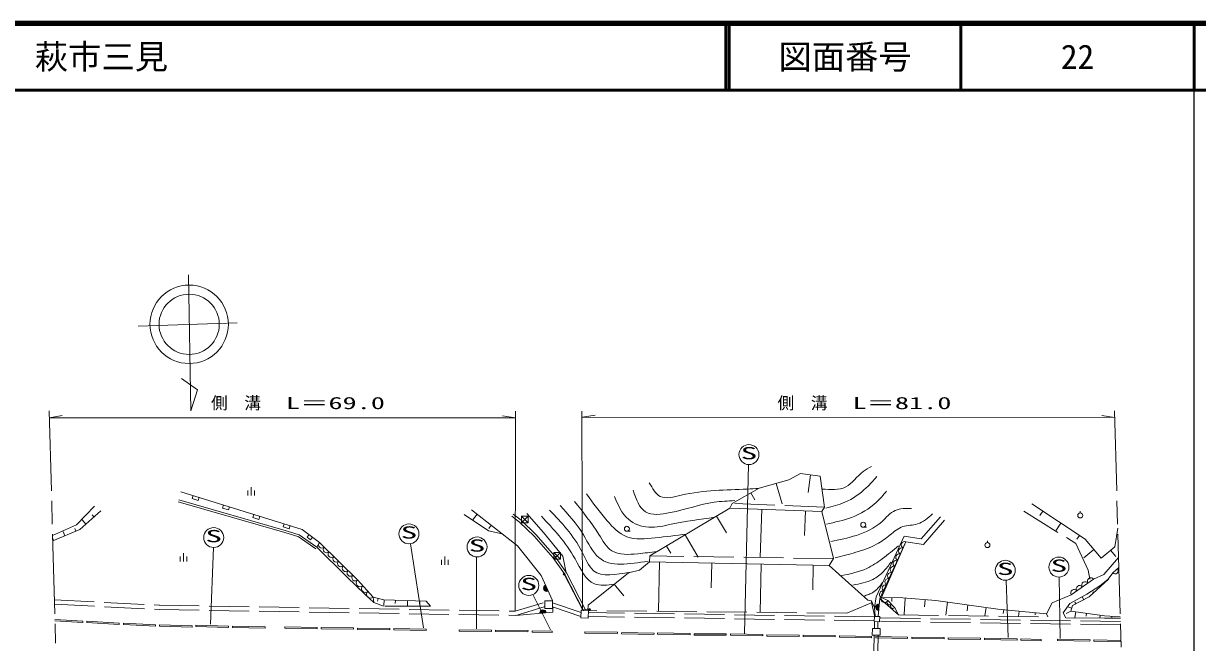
# Model space of a CAD drawing. Units: millimetres, scale not verified. Extents: x 40000 to 680000, y 20000 to 380000.
# Drawn here: x 403333 to 579500, y 287032 to 380000 of the extents above; entities that cross this region are included whole.
import ezdxf
from ezdxf.enums import TextEntityAlignment as Align

# ---------------------------------------------------------------- set-up
doc = ezdxf.new("R2010")
doc.units = ezdxf.units.MM
doc.header["$LTSCALE"] = 1000
doc.linetypes.add('CHAIN', pattern=[18.5, 12, -1.5, 3.5, -1.5])
doc.linetypes.add('DASHED', pattern=[7.5, 6, -1.5])
for name, color, linetype, lineweight in [('M-BGD', 7, 'Continuous', 13), ('M-BMK-ROW', 30, 'Continuous', 13), ('M-STR-HTXT', 7, 'Continuous', 13), ('M-TTL', 2, 'Continuous', 140), ('M-TTL-BAND', 7, 'Continuous', 25), ('M-TTL-LINE', 7, 'Continuous', 50)]:
    doc.layers.add(name, color=color, linetype=linetype, lineweight=lineweight)
doc.layers.add('M-TTL-TXT', color=7, linetype='Continuous')
doc.styles.add('ＭＳ ゴシック', font='')
doc.styles.get('ＭＳ ゴシック').set_extended_font_data('MS Gothic')

msp = doc.modelspace()

# ---------------------------------------------------------------- linework, layer by layer
at = {"layer": 'M-BGD'}
for p, q in [((428100, 342235), (428439, 321835)), ((435374, 335020), (420538, 334525)), ((429446, 324970), (427036, 326689)), ((428439, 321835), (429446, 324970)), ((518187, 311468), (519939, 312395)), ((519939, 312395), (522880, 312019)), ((521095, 309539), (521436, 312204)), ((522880, 312019), (523547, 307341)), ((437480, 310363), (437480, 309113)), ((509697, 307933), (513707, 310196)), ((513707, 310196), (518187, 311468)), ((517158, 307840), (516282, 310927)), ((442618, 303856), (426641, 308445)), ((426964, 309689), (445156, 304019)), ((428634, 308645), (428783, 309122)), ((429544, 308361), (428634, 308645)), ((429544, 308361), (429693, 308839)), ((436980, 309863), (436980, 309113)), ((437980, 309113), (437980, 309863)), ((513091, 308461), (512497, 309513)), ((411784, 304010), (414934, 306809)), ((442532, 303568), (426558, 308156)), ((433182, 307227), (433331, 307705)), ((434092, 306944), (433182, 307227)), ((434092, 306944), (434241, 307421)), ((475166, 303357), (470558, 306982)), ((501514, 302546), (509342, 307202)), ((509342, 307202), (509697, 307933)), ((523114, 306735), (509342, 307202)), ((513862, 299798), (514108, 307040)), ((520551, 303108), (520676, 306818)), ((523547, 307341), (523114, 306735)), ((523114, 306735), (524899, 299636)), ((562638, 302534), (554647, 307870)), ((555855, 306102), (556299, 306767)), ((561907, 306738), (561907, 306488)), ((412131, 305482), (412709, 304832)), ((413643, 306206), (413913, 305902)), ((437730, 305810), (437879, 306287)), ((438640, 305526), (437730, 305810)), ((438640, 305526), (438789, 306004)), ((442278, 304392), (442427, 304870)), ((470726, 305407), (471427, 306298)), ((476606, 306011), (477767, 305131)), ((476817, 306290), (477995, 305397)), ((477767, 305131), (479976, 303008)), ((477995, 305397), (480229, 303250)), ((508804, 303505), (507321, 306000)), ((538056, 302615), (540926, 305912)), ((538372, 301760), (541529, 305387)), ((558244, 303825), (559003, 304961)), ((407729, 302303), (411784, 304010)), ((409271, 303702), (409539, 303065)), ((411024, 304174), (411197, 303763)), ((443188, 304109), (442278, 304392)), ((444636, 302927), (442532, 303568)), ((444723, 303214), (442618, 303856)), ((443188, 304109), (443337, 304586)), ((447353, 301374), (444723, 303214)), ((445156, 304019), (447755, 302070)), ((445896, 302839), (446196, 303240)), ((473152, 304164), (473530, 304644)), ((479976, 303008), (482781, 299778)), ((480229, 303250), (483057, 299995)), ((493875, 303738), (494375, 303738)), ((504590, 299869), (502610, 303197)), ((529333, 304352), (529833, 304352)), ((561410, 302533), (561789, 303101)), ((567535, 304213), (567076, 301410)), ((407719, 302670), (407852, 302355)), ((447181, 301128), (444551, 302969)), ((446415, 302450), (445896, 302839)), ((446415, 302450), (446715, 302850)), ((447353, 301374), (447755, 302070)), ((451851, 296890), (447353, 301374)), ((447755, 302070), (453455, 296425)), ((497342, 300030), (501514, 302546)), ((500470, 300445), (499820, 301524)), ((531270, 293900), (535480, 302994)), ((531815, 293648), (535749, 302146)), ((535749, 302146), (532070, 293801)), ((535480, 302994), (538056, 302615)), ((535749, 302146), (538372, 301760)), ((535749, 302146), (535749, 302146)), ((547974, 302287), (547974, 302037)), ((565034, 299713), (562638, 302534)), ((567076, 301410), (565034, 299713)), ((426839, 299968), (426839, 299218)), ((427339, 300468), (427339, 299218)), ((427839, 299218), (427839, 299968)), ((466560, 299962), (466560, 298712)), ((482781, 299778), (484525, 297326)), ((483057, 299995), (484825, 297509)), ((497293, 299160), (497342, 300030)), ((524899, 299636), (524229, 298606)), ((562438, 299753), (563926, 301017)), ((567228, 299968), (566457, 300896)), ((466060, 299462), (466060, 298712)), ((467060, 298712), (467060, 299462)), ((494109, 297511), (495790, 297897)), ((495790, 297897), (497293, 299160)), ((524229, 298606), (497293, 299160)), ((498634, 291728), (498786, 299129)), ((506522, 295272), (506598, 298968)), ((513886, 291548), (514036, 298815)), ((521761, 294945), (521837, 298655)), ((530030, 293387), (524229, 298606)), ((566803, 297505), (567705, 298278)), ((454618, 294238), (451851, 296890)), ((453455, 296425), (455793, 293858)), ((481030, 297093), (482700, 293335)), ((484456, 297287), (487274, 291899)), ((484525, 297326), (487349, 291816)), ((484825, 297509), (487665, 291967)), ((488044, 292622), (494109, 297511)), ((563902, 296535), (560554, 294199)), ((563262, 293908), (566167, 296573)), ((455880, 293059), (454618, 294238)), ((493397, 294029), (491976, 295791)), ((563788, 294657), (563921, 294513)), ((455793, 293858), (457406, 293437)), ((455793, 293858), (455880, 293059)), ((456456, 293245), (456563, 293657)), ((457406, 293437), (463771, 293228)), ((457406, 292591), (457434, 293436)), ((459124, 292886), (459141, 293380)), ((460940, 292501), (460967, 293320)), ((462770, 292776), (462786, 293260)), ((463771, 293228), (464423, 292498)), ((481578, 293278), (482714, 293280)), ((481580, 292165), (481578, 293278)), ((482700, 293335), (482780, 291580)), ((482714, 293280), (482717, 292168)), ((488021, 291829), (488044, 292622)), ((530511, 293277), (530030, 293387)), ((530683, 293027), (530511, 293277)), ((531080, 290917), (530578, 293049)), ((531025, 292290), (530683, 293027)), ((531270, 293900), (531027, 292296)), ((531815, 293648), (531586, 291011)), ((531815, 293648), (534618, 291202)), ((532070, 293801), (535287, 293721)), ((532070, 293801), (533014, 293334)), ((533014, 293334), (534071, 292265)), ((533618, 293194), (533632, 293762)), ((535287, 293721), (540222, 293349)), ((535467, 291242), (535652, 293693)), ((538542, 292393), (538623, 293469)), ((540222, 293349), (549537, 292046)), ((541727, 291159), (541999, 293100)), ((544934, 291770), (545060, 292672)), ((560487, 291766), (560758, 292572)), ((560758, 292572), (563262, 293908)), ((561097, 293097), (561240, 292830)), ((562199, 293888), (562426, 293462)), ((482780, 291580), (477207, 291101)), ((482717, 292168), (481580, 292165)), ((486965, 290722), (487004, 291908)), ((488084, 290685), (486965, 290722)), ((487004, 291908), (488123, 291871)), ((487240, 291966), (488256, 291969)), ((488123, 291871), (488084, 290685)), ((530990, 290188), (531031, 290984)), ((531118, 290979), (531025, 292290)), ((531031, 290984), (531832, 290942)), ((531717, 290928), (531080, 290917)), ((531832, 290942), (531791, 290146)), ((534618, 291202), (534071, 292265)), ((547604, 291028), (547781, 292292)), ((549537, 292046), (556842, 291332)), ((550360, 291401), (550415, 291960)), ((552660, 290941), (552738, 291733)), ((555123, 291176), (555154, 291497)), ((556842, 291332), (557020, 290875)), ((560487, 291766), (559797, 291377)), ((560018, 292377), (560624, 292174)), ((565528, 291065), (560487, 291766)), ((561100, 290783), (561223, 291663)), ((562799, 290996), (562861, 291436)), ((564851, 290678), (564917, 291150)), ((567915, 290905), (565528, 291065)), ((566626, 290755), (566642, 290990)), ((412230, 290249), (408051, 290492)), ((408057, 290291), (412218, 290050)), ((412218, 290050), (412230, 290249)), ((412857, 290230), (412845, 290031)), ((412845, 290031), (417692, 289744)), ((417704, 289944), (412857, 290230)), ((417692, 289744), (417704, 289944)), ((418341, 289927), (418332, 289727)), ((418332, 289727), (423157, 289500)), ((423167, 289700), (418341, 289927)), ((423157, 289500), (423167, 289700)), ((423756, 289683), (423751, 289483)), ((423751, 289483), (428637, 289360)), ((428642, 289560), (423756, 289683)), ((428637, 289360), (428642, 289560)), ((429195, 289656), (429188, 289456)), ((429188, 289456), (434113, 289285)), ((434120, 289485), (429195, 289656)), ((434113, 289285), (434120, 289485)), ((434703, 289474), (434700, 289274)), ((434700, 289274), (439582, 289210)), ((439584, 289410), (434703, 289474)), ((439582, 289210), (439584, 289410)), ((442569, 289382), (442566, 289182)), ((442566, 289182), (447414, 289102)), ((447417, 289302), (442569, 289382)), ((447414, 289102), (447417, 289302)), ((448011, 289297), (448008, 289097)), ((448008, 289097), (452843, 289027)), ((452846, 289227), (448011, 289297)), ((452843, 289027), (452846, 289227)), ((453442, 289195), (453439, 288995)), ((453439, 288995), (458295, 288928)), ((458298, 289128), (453442, 289195)), ((458295, 288928), (458298, 289128)), ((458919, 289130), (458914, 288930)), ((458914, 288930), (463736, 288828)), ((463741, 289028), (458919, 289130)), ((463736, 288828), (463741, 289028)), ((468719, 288937), (468716, 288737)), ((473570, 288870), (468719, 288937)), ((530714, 289137), (530704, 288140)), ((531897, 289125), (530714, 289137)), ((531791, 290146), (530990, 290188)), ((531887, 288129), (531897, 289125)), ((468716, 288737), (473567, 288670)), ((473567, 288670), (473570, 288870)), ((474174, 288874), (474172, 288674)), ((474172, 288674), (479037, 288618)), ((479039, 288818), (474174, 288874)), ((479037, 288618), (479039, 288818)), ((479645, 288804), (479642, 288604)), ((479642, 288604), (482663, 288554)), ((482667, 288754), (479645, 288804)), ((482663, 288554), (482667, 288754)), ((487571, 288628), (487569, 288428)), ((487569, 288428), (492450, 288368)), ((492453, 288568), (487571, 288628)), ((492450, 288368), (492453, 288568)), ((493094, 288526), (493090, 288326)), ((493090, 288326), (497943, 288246)), ((497947, 288446), (493094, 288526)), ((497943, 288246), (497947, 288446)), ((498452, 288471), (498449, 288271)), ((498449, 288271), (503380, 288211)), ((503382, 288411), (498452, 288471)), ((503380, 288211), (503382, 288411)), ((503971, 288358), (503969, 288158)), ((503969, 288158), (508776, 288130)), ((508777, 288330), (503971, 288358)), ((508776, 288130), (508777, 288330)), ((509445, 288334), (509440, 288134)), ((509440, 288134), (514277, 288018)), ((514282, 288218), (509445, 288334)), ((514277, 288018), (514282, 288218)), ((514875, 288202), (514873, 288002)), ((514873, 288002), (519741, 287943)), ((519743, 288143), (514875, 288202)), ((519741, 287943), (519743, 288143)), ((520310, 288122), (520307, 287922)), ((520307, 287922), (525140, 287867)), ((525142, 288067), (520310, 288122)), ((525140, 287867), (525142, 288067)), ((525762, 288020), (525760, 287820)), ((525760, 287820), (530585, 287762)), ((530587, 287962), (525762, 288020)), ((530585, 287762), (530587, 287962)), ((530704, 288140), (531887, 288129)), ((531222, 287926), (531219, 287726)), ((531219, 287726), (535981, 287658)), ((535983, 287858), (531222, 287926)), ((535981, 287658), (535983, 287858)), ((536641, 287851), (536639, 287651)), ((536639, 287651), (541489, 287596)), ((541491, 287796), (536641, 287851)), ((541489, 287596), (541491, 287796)), ((542070, 287740), (542068, 287540)), ((542068, 287540), (546928, 287498)), ((546929, 287698), (542070, 287740)), ((546928, 287498), (546929, 287698)), ((547556, 287689), (547553, 287489)), ((547553, 287489), (552414, 287399)), ((552418, 287599), (547556, 287689)), ((552414, 287399), (552418, 287599)), ((552995, 287584), (552990, 287384)), ((552990, 287384), (556037, 287313)), ((556041, 287513), (552995, 287584)), ((556037, 287313), (556041, 287513)), ((558510, 287519), (558506, 287319)), ((558506, 287319), (563365, 287222)), ((563369, 287422), (558510, 287519)), ((563365, 287222), (563369, 287422)), ((563958, 287425), (563954, 287225)), ((563954, 287225), (568023, 287141)), ((568017, 287342), (563958, 287425))]:
    msp.add_line(p, q, dxfattribs=at)
at = {"layer": 'M-BGD', "linetype": 'CHAIN'}
for p, q in [((407198, 321808), (408148, 286924)), ((567031, 321823), (568101, 284394))]:
    msp.add_line(p, q, dxfattribs=at)
at = {"layer": 'M-BGD', "linetype": 'DASHED'}
for p, q in [((413992, 307508), (411293, 304722)), ((523547, 307341), (509697, 307933)), ((553459, 306740), (561240, 301912)), ((469481, 306268), (473121, 303792)), ((478887, 306404), (481363, 303537)), ((411293, 304722), (407707, 303128)), ((473121, 303792), (475166, 303357)), ((475166, 303357), (477454, 301542)), ((481363, 303537), (484266, 300009)), ((477454, 301542), (481030, 297093)), ((561240, 301912), (563103, 297882)), ((484266, 300009), (484755, 297512)), ((524899, 299636), (497342, 300030)), ((567661, 299799), (565463, 297252)), ((563103, 297882), (563364, 296557)), ((565463, 297252), (563902, 296535)), ((564863, 295567), (566086, 296557)), ((566086, 296557), (566803, 297505)), ((557671, 293014), (560554, 294199)), ((560346, 292901), (562875, 294321)), ((562875, 294321), (564863, 295567)), ((407971, 293429), (423722, 292635)), ((407989, 292778), (423689, 291986)), ((423700, 292636), (477116, 291753)), ((457334, 292498), (455880, 293059)), ((463548, 292498), (457334, 292498)), ((464423, 292498), (463548, 292498)), ((477116, 291753), (481292, 293017)), ((486992, 291547), (482715, 293014)), ((530683, 293027), (526875, 291434)), ((556842, 291332), (557671, 293014)), ((559345, 291474), (560346, 292901)), ((423689, 291986), (477207, 291101)), ((477207, 291101), (481480, 292395)), ((486971, 290920), (482717, 292379)), ((526875, 291434), (488021, 291829)), ((531002, 290287), (488092, 290941)), ((531012, 290887), (488112, 291541)), ((567936, 290185), (531821, 290727)), ((534618, 291202), (557020, 290875)), ((559764, 290724), (559345, 291474)), ((565539, 290670), (559764, 290724)), ((567922, 290682), (565539, 290670)), ((531039, 290185), (531034, 289133)), ((531539, 290160), (531534, 289131)), ((567950, 289685), (531795, 290227)), ((530801, 275673), (530968, 288138)), ((531401, 275606), (531568, 288132))]:
    msp.add_line(p, q, dxfattribs=at)
at = {"layer": 'M-BGD'}
for centre, radius in [((428196, 334821), 5885), ((428196, 334821), 4520), ((529333, 304727), 375), ((561907, 306113), 375), ((493875, 304113), 375), ((547974, 301662), 375), ((484456, 297287), 150), ((484456, 297287), 100), ((484456, 297287), 50), ((488256, 291969), 150), ((488256, 291969), 100), ((488256, 291969), 50)]:
    msp.add_circle(centre, radius, dxfattribs=at)
for centre, radius, start, end in [((448111, 301717), 501, 135.27823, 315.27823), ((448824, 301012), 501, 135.27823, 315.27823), ((535136, 300755), 507, 66.21017, 246.21017), ((535544, 301682), 507, 66.21017, 246.21017), ((449536, 300306), 501, 135.27823, 315.27823), ((450249, 299601), 501, 135.27823, 315.27823), ((534727, 299828), 507, 66.21017, 246.21017), ((450961, 298895), 501, 135.27823, 315.27823), ((451674, 298189), 501, 135.27823, 315.27823), ((452386, 297484), 501, 135.27823, 315.27823), ((533909, 297973), 507, 66.21017, 246.21017), ((534318, 298901), 507, 66.21017, 246.21017), ((567148, 297801), 455, 220.58136, 40.58136), ((567839, 298393), 455, 220.58136, 254.03941), ((453099, 296778), 501, 135.27823, 315.27823), ((453845, 295997), 579, 132.3244, 312.3244), ((533092, 296119), 507, 66.21017, 246.21017), ((533501, 297046), 507, 66.21017, 246.21017), ((562646, 295659), 510, 34.91102, 214.91102), ((563483, 296243), 510, 34.91102, 214.91102), ((454624, 295142), 579, 132.3244, 312.3244), ((455403, 294286), 579, 132.3244, 312.3244), ((481865, 295214), 500, 113.96738, 293.96738), ((481865, 295214), 500, 113.96738, 293.96738), ((481865, 295214), 450, 113.96738, 293.96738), ((481865, 295214), 400, 113.96738, 293.96738), ((481865, 295214), 350, 113.96738, 293.96738), ((481865, 295214), 300, 113.96738, 293.96738), ((481865, 295214), 250, 113.96738, 293.96738), ((481865, 295214), 200, 113.96738, 293.96738), ((481865, 295214), 150, 113.96738, 293.96738), ((481865, 295214), 100, 113.96738, 293.96738), ((481865, 295214), 50, 113.96738, 293.96738), ((532274, 294264), 507, 66.21017, 246.21017), ((532683, 295191), 507, 66.21017, 246.21017), ((560972, 294491), 510, 34.91102, 214.91102), ((561809, 295075), 510, 34.91102, 214.91102), ((531700, 292330), 500, 85.04385, 265.04385), ((531700, 292330), 500, 85.04385, 265.04385), ((531700, 292330), 450, 85.04385, 265.04385), ((531700, 292330), 400, 85.04385, 265.04385), ((531700, 292330), 350, 85.04385, 265.04385), ((531700, 292330), 300, 85.04385, 265.04385), ((531700, 292330), 250, 85.04385, 265.04385), ((531700, 292330), 200, 85.04385, 265.04385), ((531700, 292330), 150, 85.04385, 265.04385), ((532542, 293567), 526, 153.67675, 333.67675), ((533278, 293066), 376, 134.69478, 314.69478), ((533806, 292532), 376, 134.69478, 314.69478), ((481286, 291444), 500, 3.96738, 183.96738), ((481286, 291444), 500, 3.96738, 183.96738), ((481286, 291444), 450, 3.96738, 183.96738), ((481286, 291444), 400, 3.96738, 183.96738), ((481286, 291444), 350, 3.96738, 183.96738), ((481286, 291444), 300, 3.96738, 183.96738), ((481286, 291444), 250, 3.96738, 183.96738), ((481286, 291444), 200, 3.96738, 183.96738), ((481286, 291444), 150, 3.96738, 183.96738), ((481286, 291444), 100, 3.96738, 183.96738), ((481286, 291444), 50, 3.96738, 183.96738), ((531700, 292330), 100, 85.04385, 265.04385), ((531700, 292330), 50, 85.04385, 265.04385)]:
    msp.add_arc(centre, radius, start, end, dxfattribs=at)
for points, knots in [([(523162, 310086), (524439, 309984), (525717, 309881), (526712, 310398), (527688, 310905), (528393, 312007), (529327, 312718), (529723, 313019), (530161, 313250), (530598, 313481)], [0, 0, 0, 0, 1, 1, 1, 2, 2, 2, 3, 3, 3, 3]), ([(523732, 307235), (524707, 307470), (525682, 307705), (526594, 308099), (527779, 308611), (528858, 309391), (529803, 310284), (530361, 310811), (530873, 311377), (531385, 311942)], [0, 0, 0, 0, 1, 1, 1, 2, 2, 2, 3, 3, 3, 3]), ([(497240, 311038), (497711, 310172), (498181, 309305), (498889, 308965), (499729, 308562), (500903, 308901), (502028, 309156), (505594, 309965), (508663, 309934), (511957, 310080), (512516, 310104), (513080, 310134), (513645, 310164)], [0, 0, 0, 0, 1, 1, 1, 2, 2, 2, 3, 3, 3, 4, 4, 4, 4]), ([(487837, 309346), (488807, 307984), (489776, 306622), (490923, 305302), (491775, 304322), (492724, 303366), (493861, 302926), (495146, 302428), (496670, 302591), (498131, 302757), (499727, 302938), (501248, 303122), (502768, 303306)], [0, 0, 0, 0, 1, 1, 1, 2, 2, 2, 3, 3, 3, 4, 4, 4, 4]), ([(492012, 308961), (492554, 307676), (493096, 306391), (494102, 305535), (494922, 304838), (496051, 304426), (497151, 304351), (498287, 304274), (499392, 304557), (500500, 304794), (502680, 305261), (504871, 305551), (507063, 305842)], [0, 0, 0, 0, 1, 1, 1, 2, 2, 2, 3, 3, 3, 4, 4, 4, 4]), ([(494806, 309906), (495264, 308563), (495722, 307220), (496686, 306650), (497628, 306092), (499055, 306273), (500360, 306536), (502773, 307023), (504773, 307793), (506971, 308106), (507978, 308250), (509027, 308298), (510076, 308346)], [0, 0, 0, 0, 1, 1, 1, 2, 2, 2, 3, 3, 3, 4, 4, 4, 4]), ([(523810, 304822), (525087, 305093), (526363, 305364), (527587, 305827), (528961, 306347), (530268, 307110), (531332, 308113), (531877, 308626), (532358, 309202), (532839, 309778)], [0, 0, 0, 0, 1, 1, 1, 2, 2, 2, 3, 3, 3, 3]), ([(482276, 306928), (484059, 305055), (485842, 303182), (487114, 300692), (487656, 299629), (488106, 298453), (488879, 297822), (490134, 296796), (492241, 297207), (494348, 297618)], [0, 0, 0, 0, 1, 1, 1, 2, 2, 2, 3, 3, 3, 3]), ([(483843, 307610), (485093, 306252), (486343, 304895), (487348, 303226), (488091, 301992), (488700, 300588), (489661, 299780), (491377, 298336), (494216, 298792), (497055, 299247)], [0, 0, 0, 0, 1, 1, 1, 2, 2, 2, 3, 3, 3, 3]), ([(486006, 308237), (487270, 306656), (488534, 305076), (489679, 303237), (490256, 302311), (490803, 301320), (491635, 300800), (492672, 300153), (494152, 300240), (495505, 300368), (496515, 300464), (497454, 300583), (498393, 300703)], [0, 0, 0, 0, 1, 1, 1, 2, 2, 2, 3, 3, 3, 4, 4, 4, 4]), ([(524471, 302205), (525765, 302463), (527060, 302720), (528315, 303128), (529687, 303574), (531011, 304198), (532114, 305183), (532790, 305787), (533383, 306526), (534150, 306875), (534861, 307199), (535723, 307188), (536584, 307177)], [0, 0, 0, 0, 1, 1, 1, 2, 2, 2, 3, 3, 3, 4, 4, 4, 4]), ([(481061, 305987), (482857, 304072), (484653, 302156), (486109, 299581), (486950, 298093), (487678, 296384), (488998, 295856), (489839, 295519), (490920, 295662), (492001, 295804)], [0, 0, 0, 0, 1, 1, 1, 2, 2, 2, 3, 3, 3, 3]), ([(525145, 299737), (526174, 300005), (527203, 300274), (528231, 300580), (529306, 300900), (530380, 301262), (531350, 301795), (532059, 302185), (532712, 302667), (533359, 303189), (533965, 303679), (534565, 304204), (535279, 304440), (535980, 304672), (536790, 304625), (537496, 304837), (538346, 305093), (539043, 305726), (539741, 306359)], [0, 0, 0, 0, 1, 1, 1, 2, 2, 2, 3, 3, 3, 4, 4, 4, 5, 5, 5, 6, 6, 6, 6]), ([(525873, 297038), (527255, 297312), (528636, 297587), (529888, 298171), (530706, 298553), (531469, 299067), (532201, 299612), (533040, 300236), (533839, 300902), (534637, 301567)], [0, 0, 0, 0, 1, 1, 1, 2, 2, 2, 3, 3, 3, 3]), ([(527776, 295659), (528817, 295850), (529859, 296041), (530787, 296509), (531385, 296811), (531936, 297227), (532402, 297713), (532815, 298144), (533162, 298630), (533509, 299115)], [0, 0, 0, 0, 1, 1, 1, 2, 2, 2, 3, 3, 3, 3]), ([(529428, 294003), (529676, 294086), (529924, 294169), (530169, 294265), (530374, 294344), (530577, 294433), (530765, 294545), (531056, 294718), (531315, 294946), (531547, 295195), (531801, 295465), (532024, 295759), (532247, 296053)], [0, 0, 0, 0, 1, 1, 1, 2, 2, 2, 3, 3, 3, 4, 4, 4, 4])]:
    msp.add_open_spline(points, degree=3, knots=knots, dxfattribs=at)
at = {"layer": 'M-BMK-ROW'}
for p, q in [((479042, 305991), (478042, 305991)), ((478042, 305991), (478042, 304991)), ((479042, 305991), (478042, 304991)), ((478042, 305991), (479042, 304991)), ((478042, 304991), (479042, 304991)), ((479042, 304991), (479042, 305991)), ((483928, 300568), (482928, 300568)), ((482928, 300568), (482928, 299568)), ((483928, 300568), (482928, 299568)), ((482928, 300568), (483928, 299568)), ((482928, 299568), (483928, 299568)), ((483928, 299568), (483928, 300568))]:
    msp.add_line(p, q, dxfattribs=at)
at = {"layer": 'M-STR-HTXT'}
for p, q in [((407226, 320782), (409158, 321103)), ((407226, 320782), (477140, 320764)), ((477140, 320764), (475208, 321086)), ((477116, 291753), (477141, 321782)), ((487240, 291966), (487130, 321781)), ((487195, 320872), (489127, 321193)), ((487195, 320872), (567060, 320821)), ((567060, 320821), (565128, 321144)), ((511509, 288402), (512115, 313761)), ((431384, 289779), (431854, 301301)), ((461384, 301864), (463361, 289216)), ((471307, 289072), (471311, 299884)), ((551078, 287810), (550779, 296384)), ((558866, 287662), (558721, 296861)), ((482390, 288917), (479761, 294238))]:
    msp.add_line(p, q, dxfattribs=at)
for centre in [(512194, 315259), (461179, 303350), (431876, 302800), (471387, 301382), (558702, 298361), (550656, 297878), (479156, 295611)]:
    msp.add_circle(centre, 1500, dxfattribs=at)
at = {"layer": 'M-TTL'}
msp.add_line((680000, 380000), (40000, 380000), dxfattribs=at)
at = {"layer": 'M-TTL-BAND'}
msp.add_line((579000, 20000), (579000, 370000), dxfattribs=at)
at = {"layer": 'M-TTL-LINE'}
for p, q in [((508747, 380000), (508747, 370000)), ((509247, 380000), (509247, 370000)), ((543997, 380000), (543997, 370000)), ((579000, 380000), (579000, 370000)), ((40000, 370000), (680000, 370000))]:
    msp.add_line(p, q, dxfattribs=at)

# ---------------------------------------------------------------- texts
at = {"layer": 'M-STR-HTXT', "style": 'ＭＳ ゴシック'}
for p in [(431474, 321532), (516474, 321532)]:
    msp.add_text('側\u3000溝', height=1833, dxfattribs=at).set_placement(p, align=Align.BOTTOM_LEFT)
for s, width, p in [('L＝69.0', 1.7, (442724, 321532)), ('L＝81.0', 1.7, (527724, 321532)), ('S', 2, (510944, 314009)), ('S', 2, (430626, 301550)), ('S', 2, (459929, 302100)), ('S', 2, (470137, 300132)), ('S', 2, (557452, 297111)), ('S', 2, (549406, 296628)), ('S', 2, (477906, 294361))]:
    msp.add_text(s, height=1833, dxfattribs=dict(at, width=width)).set_placement(p, align=Align.BOTTOM_LEFT)
at = {"layer": 'M-TTL-TXT', "style": 'ＭＳ ゴシック'}
msp.add_text('萩市三見', height=3666, dxfattribs=at).set_placement((405024, 375000), align=Align.MIDDLE_LEFT)
for s, p in [('図面番号', (526622, 375000)), ('22', (561497, 375000))]:
    msp.add_text(s, height=3666, dxfattribs=at).set_placement(p, align=Align.MIDDLE_CENTER)

doc.saveas('drawing.dxf')
